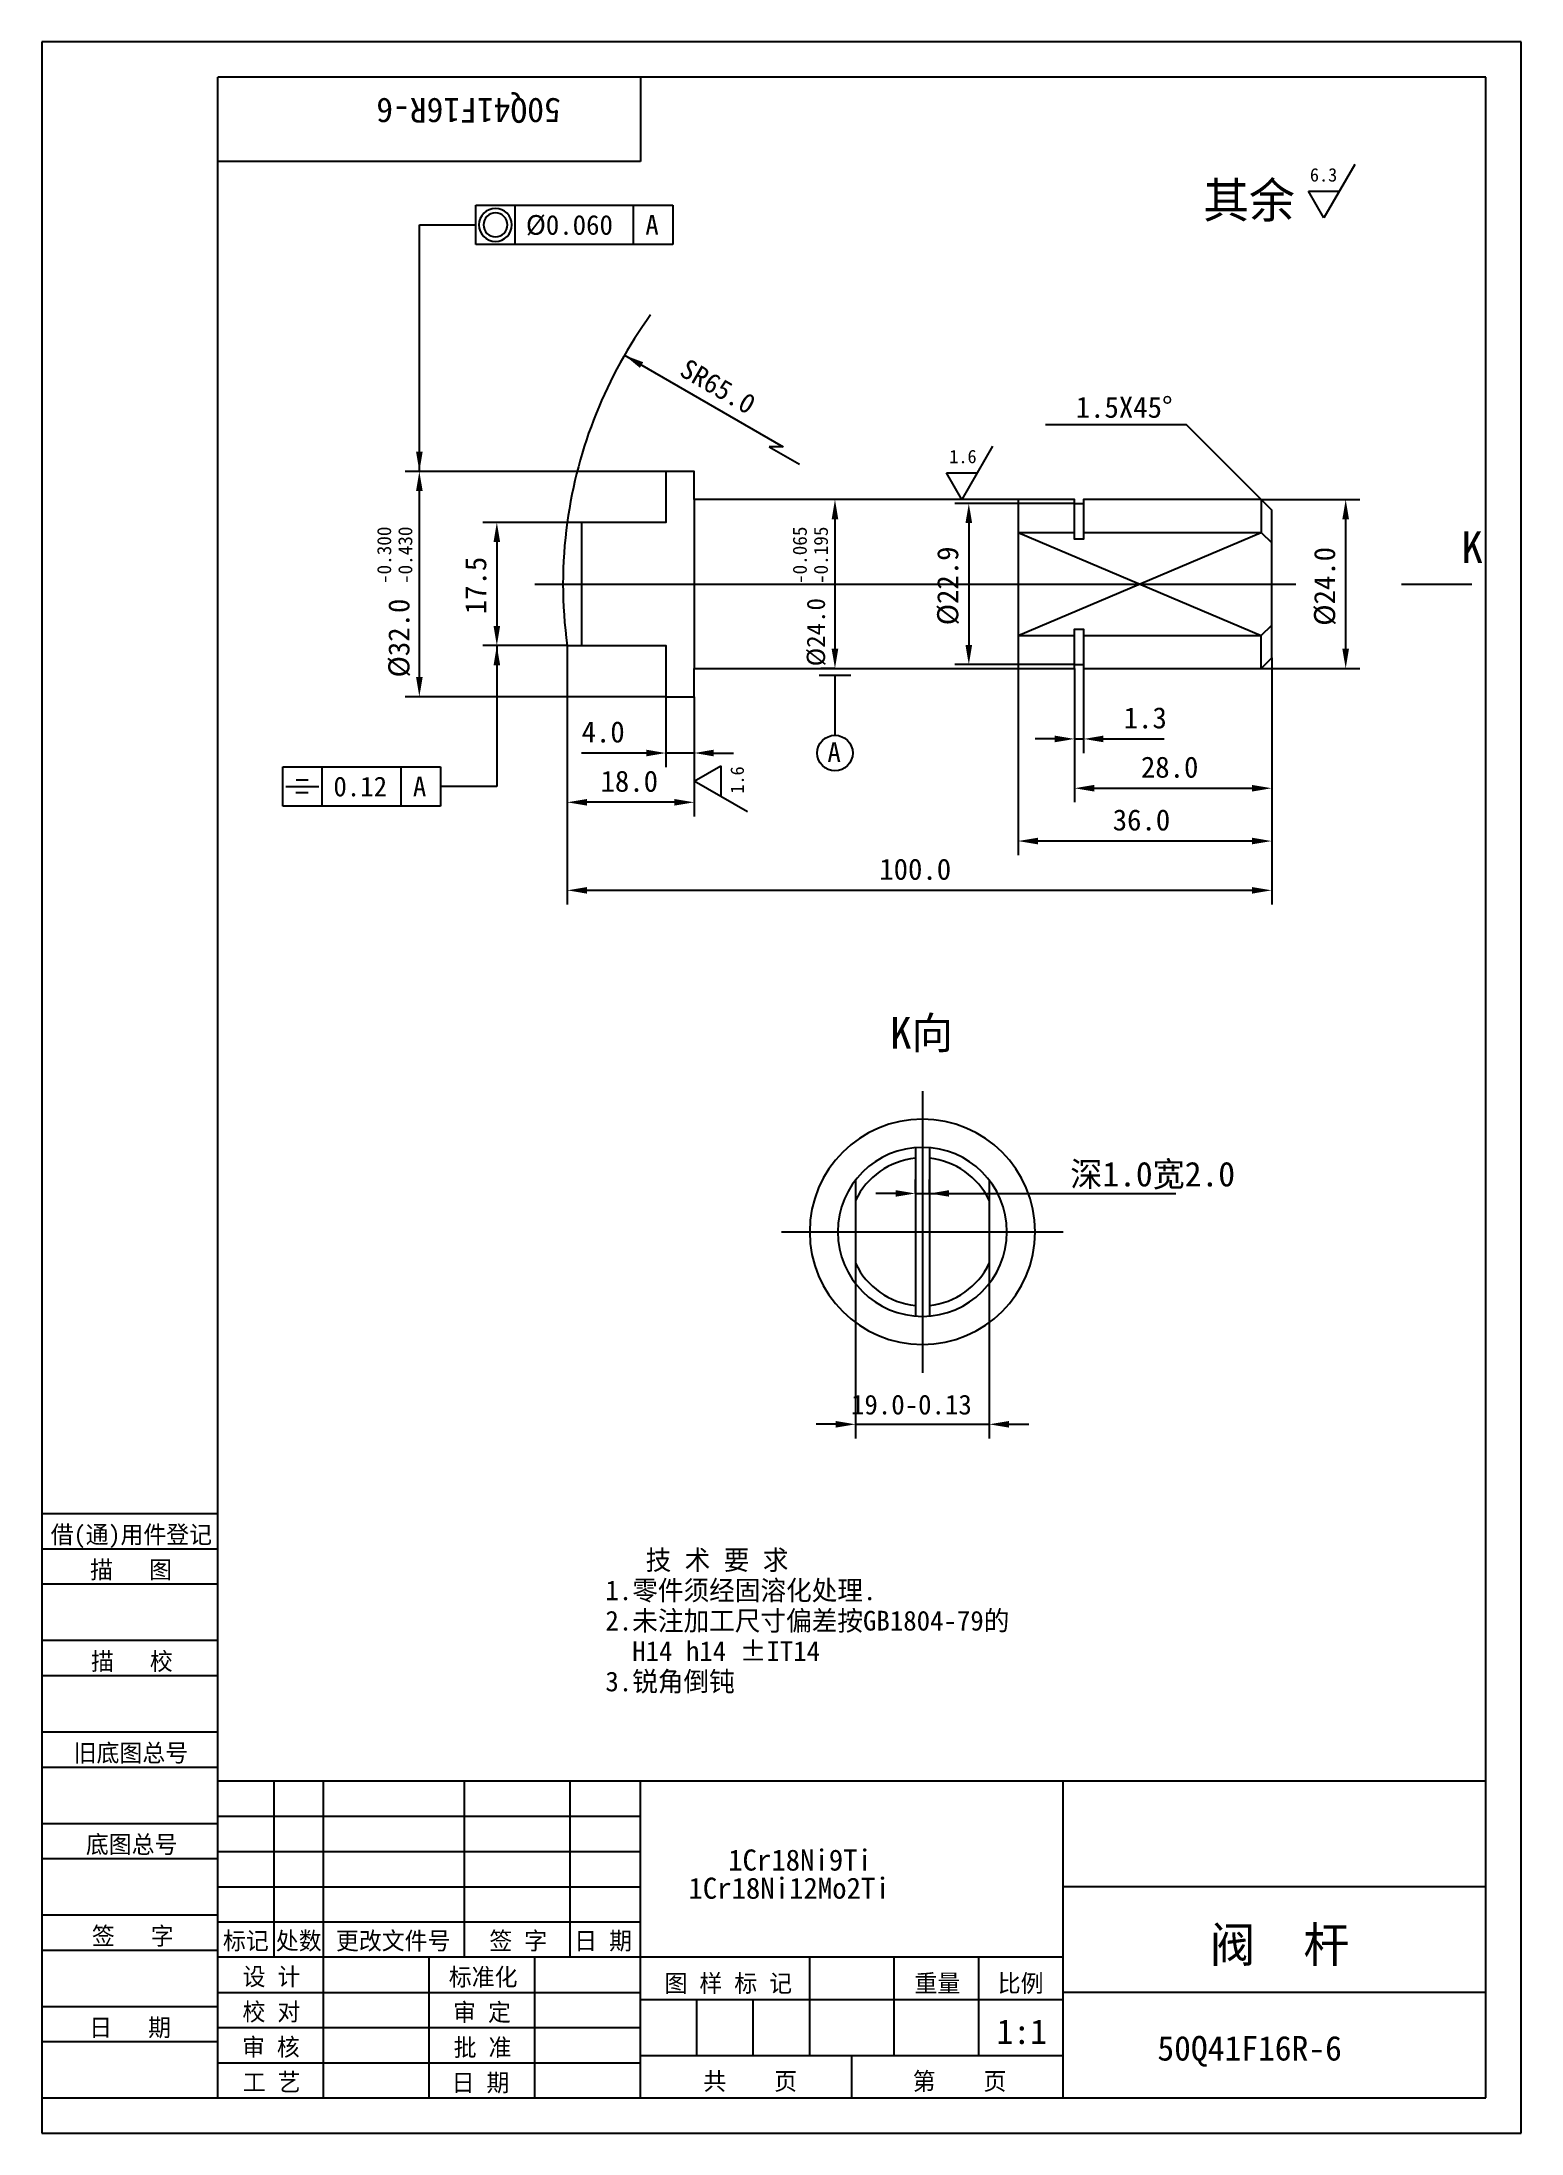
# Model space of a CAD drawing. Header units: metres. Extents: x 0 to 210, y 0 to 297.
import ezdxf

# ---------------------------------------------------------------- set-up
doc = ezdxf.new("R2010")
doc.units = ezdxf.units.M
for name, color, linetype in [('C', 6, 'Continuous'), ('D', 1, 'Continuous'), ('FL', 5, 'Continuous'), ('T', 7, 'Continuous'), ('TL', 4, 'Continuous')]:
    doc.layers.add(name, color=color, linetype=linetype)

# ---------------------------------------------------------------- blocks, each defined once
blk = doc.blocks.new('PIC6')
blk.add_lwpolyline([(6.01, 0, 1), (-6.01, 0, 1)], format="xyb", close=True)
blk.add_lwpolyline([(-4.36, 0, 1), (4.36, 0, 1), (-4.36, 0, 1)], format="xyb")
blk = doc.blocks.new('PIC5')
for points in [[(-6, 0), (6, 0)], [(2.1, 2.29), (-2.24, 2.29)], [(2.1, -2.35), (-2.34, -2.35)]]:
    blk.add_lwpolyline(points)
blk = doc.blocks.new('TUKUN4')
at = {"layer": 'FL'}
for p, q in [((0, 297), (0, 0)), ((210, 297), (0, 297)), ((210, 0), (210, 297)), ((0, 78), (25, 78)), ((0, 70), (25, 70)), ((0, 65), (25, 65)), ((0, 57), (25, 57)), ((0, 52), (25, 52)), ((33, 25), (33, 50)), ((40, 5), (40, 50)), ((60, 25), (60, 50)), ((75, 25), (75, 50)), ((25, 45), (85, 45)), ((0, 44), (25, 44)), ((0, 39), (25, 39)), ((25, 40), (85, 40)), ((25, 35), (85, 35)), ((0, 31), (25, 31)), ((25, 30), (85, 30)), ((0, 26), (25, 26)), ((70, 5), (70, 25)), ((0, 18), (25, 18)), ((25, 20), (85, 20)), ((25, 15), (85, 15)), ((0, 13), (25, 13)), ((25, 10), (85, 10)), ((0, 0), (210, 0))]:
    blk.add_line(p, q, dxfattribs=at)
at = {"layer": 'TL'}
for p, q in [((25, 5), (25, 292)), ((205, 292), (25, 292)), ((85, 292), (85, 280)), ((205, 5), (205, 292)), ((85, 280), (25, 280)), ((0, 88), (25, 88)), ((0, 83), (25, 83)), ((205, 50), (25, 50)), ((85, 5), (85, 50)), ((145, 5), (145, 50)), ((205, 35), (145, 35)), ((145, 25), (25, 25)), ((55, 5), (55, 25)), ((109, 11), (109, 25)), ((121, 11), (121, 25)), ((133, 11), (133, 25)), ((85, 19), (145, 19)), ((93, 11), (93, 19)), ((101, 11), (101, 19)), ((205, 20), (145, 20)), ((145, 11), (85, 11)), ((115, 5), (115, 11)), ((0, 5), (205, 5))]:
    blk.add_line(p, q, dxfattribs=at)
at = {"layer": 'T'}
for s, p in [('借(通)用件登记', (1.26, 83.76)), ('描   图', (6.86, 78.76)), ('描   校', (6.98, 65.76)), ('旧底图总号', (4.52, 52.76)), ('底图总号', (6.25, 39.76)), ('签   字', (7.1, 26.76)), ('标记', (25.71, 26.07)), ('处数', (33.22, 26.07)), ('更改文件号', (41.75, 26.07)), ('签 字', (63.53, 26.07)), ('日 期', (75.57, 26.07)), ('设 计', (28.5, 20.99)), ('标准化', (57.77, 20.93)), ('图 样 标 记', (88.4, 20.04)), ('重量', (123.88, 20.04)), ('比例', (135.7, 20.04)), ('校 对', (28.48, 15.99)), ('审 定', (58.39, 15.93)), ('日   期', (6.72, 13.76)), ('审 核', (28.41, 10.99)), ('批 准', (58.46, 10.93)), ('共    页', (93.91, 6.13)), ('第    页', (123.62, 6.13)), ('工 艺', (28.52, 5.99)), ('日 期', (58.18, 5.93))]:
    blk.add_text(s, height=2.5, dxfattribs=at).set_placement(p)

msp = doc.modelspace()

# ---------------------------------------------------------------- linework, layer by layer
at = {"layer": 'C'}
for p, q in [((70, 220), (178, 220)), ((125, 148), (125, 108)), ((105, 128), (145, 128))]:
    msp.add_line(p, q, dxfattribs=at)
at = {"layer": 'D'}
for p, q in [((186.37, 279.57), (182, 272)), ((61.59, 268.2), (61.59, 273.8)), ((61.59, 273.8), (89.59, 273.8)), ((67.19, 268.2), (67.19, 273.8)), ((83.99, 268.2), (83.99, 273.8)), ((89.59, 273.8), (89.59, 268.2)), ((182, 272), (179.81, 275.79)), ((179.81, 275.79), (184.19, 275.79)), ((53.59, 236), (53.59, 271)), ((53.59, 271), (61.59, 271)), ((89.59, 268.2), (61.59, 268.2)), ((82.71, 252.5), (105.23, 239.5)), ((162.49, 242.61), (142.49, 242.61)), ((173.09, 232), (162.49, 242.61)), ((105.23, 239.5), (103.23, 239.5)), ((103.23, 239.5), (107.56, 237)), ((134.96, 239.57), (130.59, 232)), ((88.59, 236), (51.59, 236)), ((130.59, 232), (128.41, 235.79)), ((128.41, 235.79), (132.78, 235.79)), ((53.59, 206.8), (53.59, 233.2)), ((112.59, 232), (110.59, 232)), ((173.09, 232), (187.09, 232)), ((74.59, 228.75), (62.59, 228.75)), ((112.59, 229.2), (112.59, 210.8)), ((146.59, 231.45), (129.59, 231.45)), ((185.09, 210.8), (185.09, 229.2)), ((64.59, 225.95), (64.59, 214.05)), ((131.59, 228.65), (131.59, 211.35)), ((74.59, 211.25), (62.59, 211.25)), ((64.59, 211.25), (64.59, 191.25)), ((74.59, 211.25), (74.59, 187)), ((74.59, 211.25), (74.59, 174.5)), ((112.59, 208), (110.59, 208)), ((146.59, 208.55), (129.59, 208.55)), ((138.59, 208), (138.59, 181.5)), ((146.59, 208), (146.59, 196)), ((146.59, 208), (146.59, 189)), ((147.89, 208), (147.89, 196)), ((173.09, 208), (187.09, 208)), ((174.59, 209.5), (174.59, 189)), ((174.59, 209.5), (174.59, 181.5)), ((174.59, 209.5), (174.59, 174.5)), ((88.59, 204), (51.59, 204)), ((88.59, 204), (88.59, 194)), ((92.59, 204), (92.59, 194)), ((92.59, 204), (92.59, 187)), ((143.79, 198), (140.99, 198)), ((146.59, 198), (147.89, 198)), ((150.69, 198), (153.49, 198)), ((153.49, 198), (159.3, 198)), ((34.19, 188.45), (34.19, 194.05)), ((34.19, 194.05), (56.59, 194.05)), ((39.79, 188.45), (39.79, 194.05)), ((50.99, 188.45), (50.99, 194.05)), ((56.59, 194.05), (56.59, 188.45)), ((82.99, 196), (76.62, 196)), ((85.79, 196), (82.99, 196)), ((92.59, 196), (88.59, 196)), ((92.59, 192), (96.38, 194.19)), ((95.39, 196), (98.19, 196)), ((96.38, 194.19), (96.38, 189.81)), ((64.59, 191.25), (56.59, 191.25)), ((100.16, 187.63), (92.59, 192)), ((149.39, 191), (171.79, 191)), ((56.59, 188.45), (34.19, 188.45)), ((89.79, 189), (77.39, 189)), ((171.79, 183.5), (141.39, 183.5)), ((171.79, 176.5), (77.39, 176.5)), ((124, 133.45), (124, 135.45)), ((126, 133.45), (126, 135.45)), ((121.2, 133.45), (118.4, 133.45)), ((124, 133.45), (126, 133.45)), ((126, 133.45), (161, 133.45)), ((128.8, 133.45), (131.6, 133.45)), ((115.5, 120.67), (115.5, 98.67)), ((134.5, 120.67), (134.5, 98.67)), ((112.7, 100.67), (109.9, 100.67)), ((115.5, 100.67), (134.5, 100.67)), ((137.3, 100.67), (140.1, 100.67))]:
    msp.add_line(p, q, dxfattribs=at)
for points in [[(114.83, 207), (110.35, 207)], [(112.59, 207), (112.59, 198.52)]]:
    msp.add_lwpolyline(points, dxfattribs=at)
msp.add_circle((112.59, 196), 2.52, dxfattribs=at)
msp.add_arc((139, 220), 65, 144, 172.26, dxfattribs=at)
for points in [[(85.37, 251.5), (84.9, 250.7), (82.71, 252.5)], [(53.12, 238.8), (54.06, 238.8), (53.59, 236)], [(53.12, 233.2), (54.06, 233.2), (53.59, 236)], [(112.12, 229.2), (113.06, 229.2), (112.59, 232)], [(184.62, 229.2), (185.56, 229.2), (185.09, 232)], [(64.12, 225.95), (65.06, 225.95), (64.59, 228.75)], [(131.12, 228.65), (132.06, 228.65), (131.59, 231.45)], [(64.12, 214.05), (65.06, 214.05), (64.59, 211.25)], [(65.06, 208.45), (64.12, 208.45), (64.59, 211.25)], [(131.12, 211.35), (132.06, 211.35), (131.59, 208.55)], [(112.12, 210.8), (113.06, 210.8), (112.59, 208)], [(184.62, 210.8), (185.56, 210.8), (185.09, 208)], [(53.12, 206.8), (54.06, 206.8), (53.59, 204)], [(85.79, 196.47), (85.79, 195.53), (88.59, 196)], [(95.39, 196.47), (95.39, 195.53), (92.59, 196)], [(143.79, 198.47), (143.79, 197.53), (146.59, 198)], [(150.69, 198.47), (150.69, 197.53), (147.89, 198)], [(149.39, 191.47), (149.39, 190.53), (146.59, 191)], [(171.79, 191.47), (171.79, 190.53), (174.59, 191)], [(77.39, 189.47), (77.39, 188.53), (74.59, 189)], [(89.79, 189.47), (89.79, 188.53), (92.59, 189)], [(141.39, 183.97), (141.39, 183.03), (138.59, 183.5)], [(171.79, 183.97), (171.79, 183.03), (174.59, 183.5)], [(77.39, 176.97), (77.39, 176.03), (74.59, 176.5)], [(171.79, 176.97), (171.79, 176.03), (174.59, 176.5)], [(121.2, 133.92), (121.2, 132.99), (124, 133.45)], [(128.8, 133.92), (128.8, 132.99), (126, 133.45)], [(112.7, 101.14), (112.7, 100.2), (115.5, 100.67)], [(137.3, 101.14), (137.3, 100.2), (134.5, 100.67)]]:
    msp.add_solid(points, dxfattribs=at)
at = {"layer": 'FL'}
for p, q in [((138.59, 212.67), (173.09, 227.33)), ((138.59, 227.33), (173.09, 212.67))]:
    msp.add_line(p, q, dxfattribs=at)
at = {"layer": 'TL'}
for points in [[(74.59, 228.75, 0.07), (74.59, 211.25), (88.59, 211.25), (88.59, 204), (92.59, 204), (92.59, 208), (138.59, 208), (146.59, 208), (146.59, 213.61), (147.89, 213.61), (147.89, 208), (173.09, 208), (174.59, 209.5), (174.59, 230.5), (173.09, 232), (147.89, 232), (147.89, 226.39), (146.59, 226.39), (146.59, 232), (138.59, 232), (92.59, 232), (92.59, 236), (88.59, 236), (88.59, 228.75), (74.59, 228.75)], [(124, 138.45, 0.26), (115.5, 132.47, 0.26)], [(134.5, 132.47, 0.26), (126, 138.45, 0.26)], [(115.5, 123.53, 0.26), (124, 117.55, 0.26)], [(126, 117.55, 0.26), (134.5, 123.53, 0.26)]]:
    msp.add_lwpolyline(points, format="xyb", dxfattribs=at)
for points in [[(92.59, 232), (92.59, 208)], [(138.59, 232), (138.59, 208)], [(173.09, 232), (173.09, 227.33), (174.59, 225.83)], [(76.59, 228.75), (76.59, 211.25)], [(146.59, 231.45), (147.89, 231.45)], [(138.59, 227.33), (146.59, 227.33)], [(147.89, 227.33), (173.09, 227.33)], [(193, 220), (198, 220), (203, 220)], [(173.09, 208), (173.09, 212.67), (174.59, 214.17)], [(138.59, 212.67), (146.59, 212.67)], [(147.89, 212.67), (173.09, 212.67)], [(146.59, 208.55), (147.89, 208.55)], [(124, 139.96), (124, 116.04)], [(126, 139.96), (126, 116.04)], [(115.5, 135.33), (115.5, 120.67)], [(134.5, 135.33), (134.5, 120.67)]]:
    msp.add_lwpolyline(points, dxfattribs=at)
for points in [[(125, 144, 1), (125, 112, 1)], [(125, 140, 1), (125, 116, 1)], [(125, 140, 1), (125, 116, 1)]]:
    msp.add_lwpolyline(points, format="xyb", close=True, dxfattribs=at)

# ---------------------------------------------------------------- block references
at = {"layer": 'D'}
msp.add_blockref('TUKUN4', (0, 0), dxfattribs=at)
at = {"layer": 'D', "xscale": 0.39, "yscale": 0.39, "zscale": 0.39}
for name, p in [('PIC6', (64.39, 271)), ('PIC5', (36.99, 191.25))]:
    msp.add_blockref(name, p, dxfattribs=at)

# ---------------------------------------------------------------- texts
at = {"layer": 'D'}
for s, height, rotation, p in [('50Q41F16R-6', 3.5, 180, (73.67, 289)), ('SR65.0', 2.8, 330, (90.34, 249.71)), ('-0.300', 2, 90, (49.59, 220)), ('-0.430', 2, 90, (52.59, 220)), ('-0.065', 2, 90, (108.59, 220)), ('-0.195', 2, 90, (111.59, 220)), ('17.5', 3, 90, (63.09, 215.71)), ('%%C22.9', 3, 90, (130.09, 214.14)), ('%%C24.0', 3, 90, (183.59, 214.07)), ('%%C32.0', 3, 90, (52.18, 206.73)), ('%%c24.0', 2.6, 90, (111.18, 208.31)), ('1.6', 1.9, 90, (99.66, 190.23))]:
    msp.add_text(s, height=height, rotation=rotation, dxfattribs=at).set_placement(p)
for s, height, p in [('其余', 5, (164.87, 272)), ('6.3', 1.9, (180.01, 277.16)), ('%%C0.060', 2.8, (68.72, 269.6)), ('A', 2.8, (85.67, 269.6)), ('1.5X45%%d', 3, (146.77, 243.61)), ('1.6', 1.9, (128.82, 237.16)), ('K', 4.5, (201.5, 223)), ('1.3', 3, (153.58, 199.5)), ('4.0', 3, (76.62, 197.5)), ('A', 2.8, (111.52, 194.73)), ('18.0', 3, (79.31, 190.5)), ('28.0', 3, (156.02, 192.5)), ('0.12', 2.8, (41.39, 189.85)), ('A', 2.8, (52.67, 189.85)), ('36.0', 3, (152.02, 185)), ('100.0', 3, (118.88, 178)), ('K向', 4.5, (120.41, 154)), ('深1.0宽2.0', 3.5, (146, 134.45)), ('19.0-0.13', 2.8, (114.87, 102.07)), ('   技 术 要 求', 2.8, (80, 80)), ('1.零件须经固溶化处理.', 2.8, (80, 75.69)), ('2.未注加工尺寸偏差按GB1804-79的', 2.8, (80, 71.38)), ('  H14 h14 %%PIT14', 2.8, (80, 67.06)), ('3.锐角倒钝', 2.8, (80, 62.75)), ('1Cr18Ni9Ti', 3, (97.43, 37.29)), ('1Cr18Ni12Mo2Ti', 3, (91.79, 33.29)), ('阀  杆', 5, (165.79, 24.28)), ('1:1', 3.5, (135.54, 12.67)), ('50Q41F16R-6', 3.5, (158.36, 10.31))]:
    msp.add_text(s, height=height, dxfattribs=at).set_placement(p)

doc.saveas('drawing.dxf')
